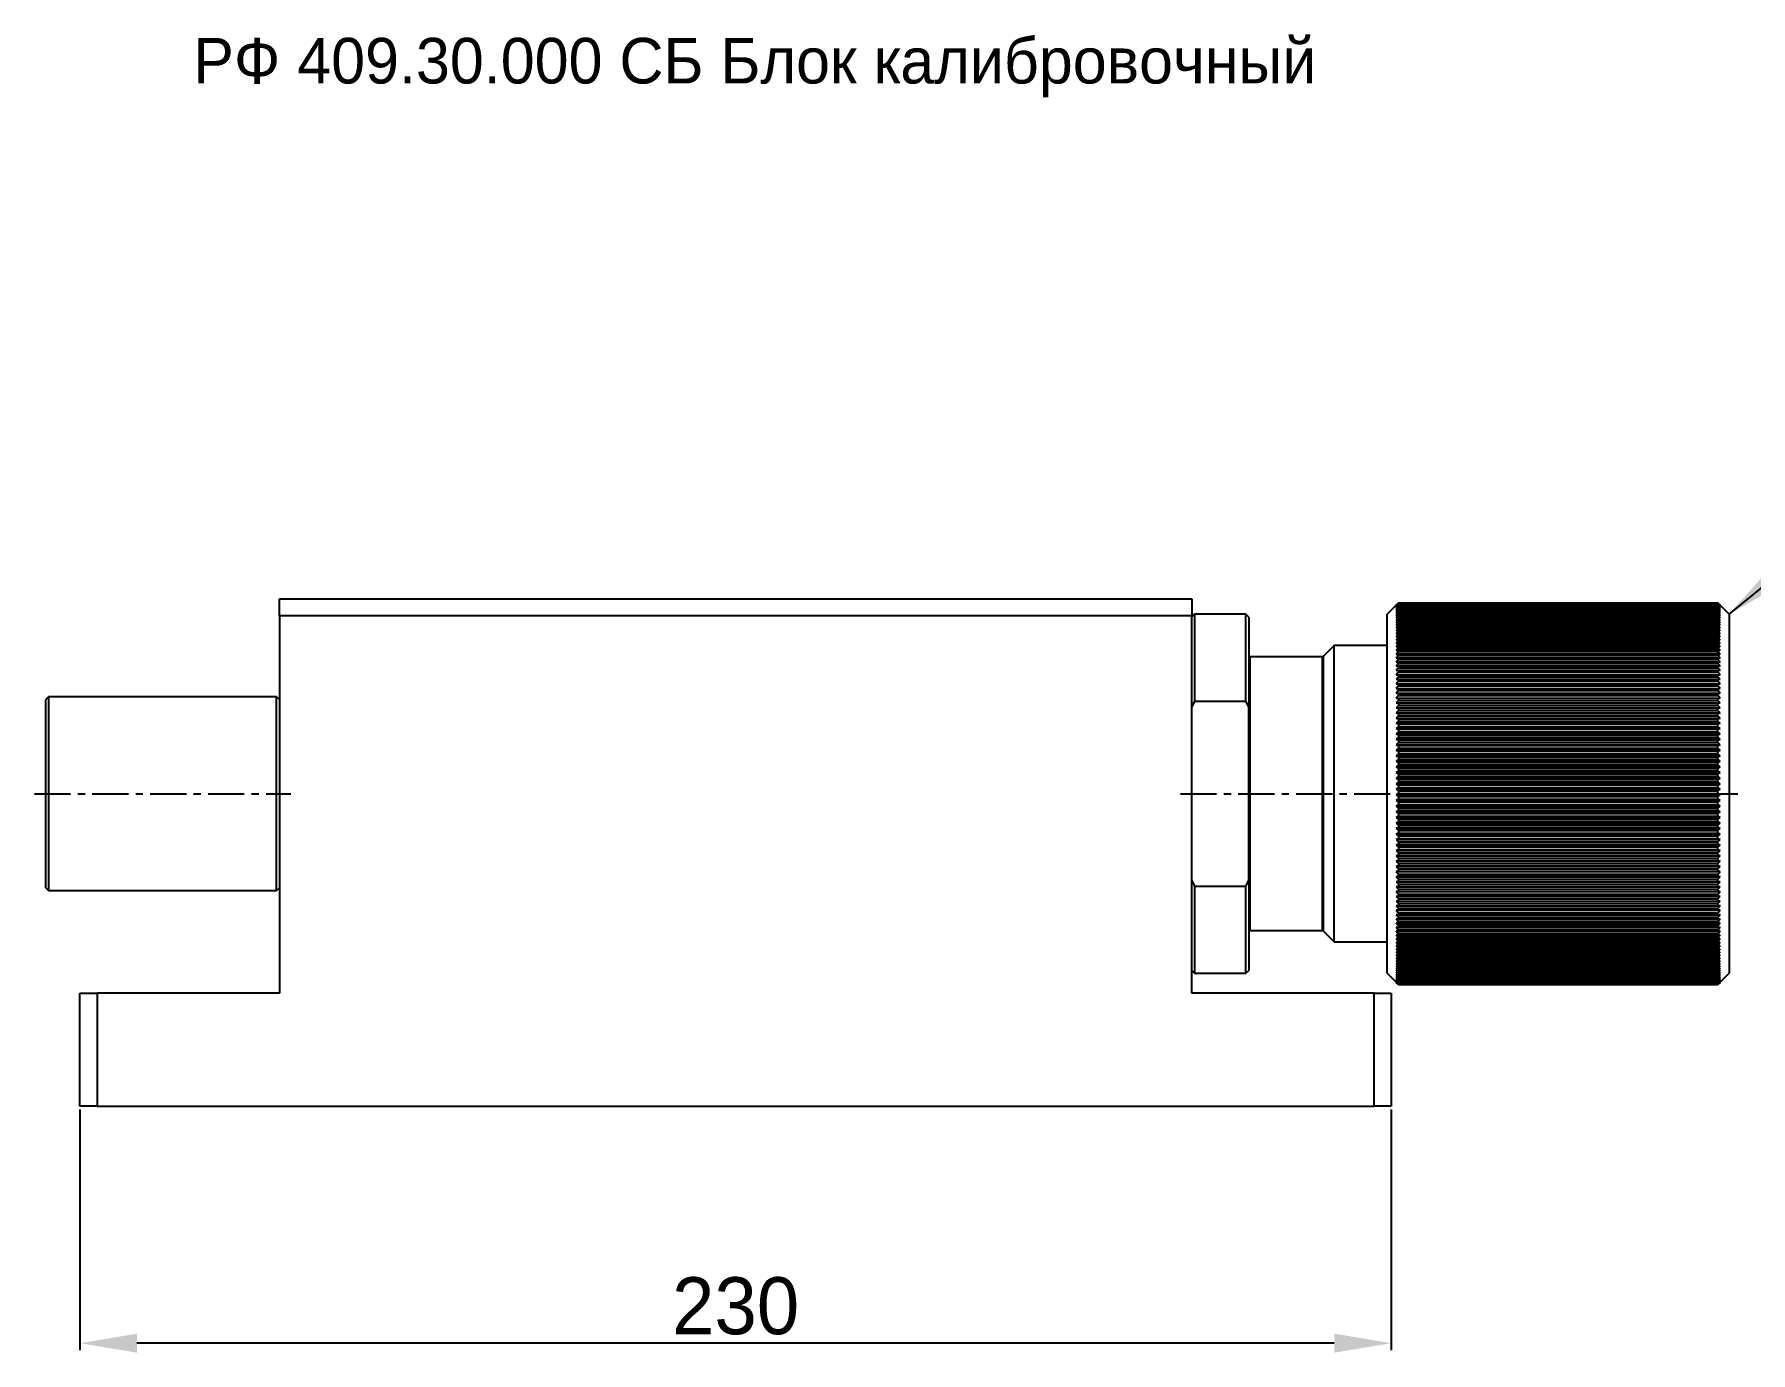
# Model space of a CAD drawing. Header units: millimetres. Extents: x -406 to 1097, y -706 to 717.
# Drawn here: x -14.8 to 286.3, y -533.2 to -301.9 of the extents above; entities that cross this region are included whole.
import ezdxf

# ---------------------------------------------------------------- set-up
doc = ezdxf.new("R2010")
doc.units = ezdxf.units.MM
doc.header["$PDSIZE"] = -1
doc.linetypes.add('CENTER', pattern=[10.16, 6.35, -1.27, 1.27, -1.27])
doc.dimstyles.new('ISO-25', dxfattribs={"dimtxt": 10, "dimasz": 10, "dimexe": 1.25, "dimexo": 0.625, "dimgap": 1.5, "dimtad": 1, "dimdec": 1, "dimtxsty": 'Standard', "dimcen": 2.5, "dimclrd": 1, "dimclre": 1, "dimclrt": 1, "dimadec": 0, "dimazin": 0, "dimtfac": 1, "dimtdec": 1, "dimtmove": 0, "dimatfit": 3, "dimfxl": 0, "dimarcsym": 0})

# ---------------------------------------------------------------- blocks, each defined once
blk = doc.blocks.new('*D14')
at = {"color": 1, "lineweight": -2, "transparency": 16777216}
for p, q in [((-6.76, -490.57), (-6.76, -532.79)), ((223.24, -490.57), (223.24, -532.79)), ((213.24, -531.54), (3.24, -531.54))]:
    blk.add_line(p, q, dxfattribs=at)
at = {"color": 1, "transparency": 16777216}
for points in [[(3.24, -529.87), (3.24, -533.21), (-6.76, -531.54)], [(213.24, -529.87), (213.24, -533.21), (223.24, -531.54)]]:
    blk.add_solid(points, dxfattribs=at)
at = {"layer": 'Defpoints', "color": 0, "transparency": 16777216}
for p in [(-6.76, -489.94), (223.24, -489.94), (-6.76, -531.54)]:
    blk.add_point(p, dxfattribs=at)
at = {"color": 1, "transparency": 16777216, "insert": (108.24, -525.04), "char_height": 10, "attachment_point": 5}
blk.add_mtext('230', dxfattribs=at)

msp = doc.modelspace()

# ---------------------------------------------------------------- linework, layer by layer
for p, q in [((28.24, -403.94), (28.24, -400.94)), ((28.24, -400.94), (188.24, -400.94)), ((188.24, -400.94), (188.24, -403.94)), ((224.51, -401.64), (222.51, -403.64)), ((224.51, -401.65), (224.11, -402.05)), ((224.11, -402.05), (224.51, -401.66)), ((224.51, -401.68), (224.11, -402.09)), ((224.11, -402.09), (224.51, -401.7)), ((224.51, -401.73), (224.11, -402.15)), ((224.11, -402.15), (224.51, -401.78)), ((224.51, -401.82), (224.11, -402.25)), ((224.11, -402.25), (224.51, -401.88)), ((224.51, -401.94), (224.11, -402.37)), ((224.11, -402.37), (224.51, -402.02)), ((224.51, -402.09), (224.11, -402.53)), ((224.11, -402.53), (224.51, -402.18)), ((224.51, -402.26), (224.11, -402.71)), ((224.11, -402.71), (224.51, -402.38)), ((224.51, -402.47), (224.11, -402.92)), ((224.11, -402.92), (224.51, -402.6)), ((224.51, -402.71), (224.11, -403.16)), ((224.11, -403.16), (224.51, -402.85)), ((224.51, -402.97), (224.11, -403.43)), ((224.11, -403.43), (224.51, -403.13)), ((224.51, -403.27), (224.11, -403.73)), ((224.51, -401.64), (224.51, -401.65)), ((224.51, -401.64), (280.51, -401.64)), ((224.51, -401.65), (280.51, -401.65)), ((224.51, -401.66), (224.51, -401.68)), ((224.51, -401.66), (280.51, -401.66)), ((224.51, -401.68), (280.51, -401.68)), ((224.51, -401.7), (224.51, -401.73)), ((224.51, -401.7), (280.51, -401.7)), ((224.51, -401.73), (280.51, -401.73)), ((224.51, -401.78), (224.51, -401.82)), ((224.51, -401.78), (280.51, -401.78)), ((224.51, -401.82), (280.51, -401.82)), ((224.51, -401.88), (224.51, -401.94)), ((224.51, -401.88), (280.51, -401.88)), ((224.51, -401.94), (280.51, -401.94)), ((224.51, -402.02), (224.51, -402.09)), ((224.51, -402.02), (280.51, -402.02)), ((224.51, -402.09), (280.51, -402.09)), ((224.51, -402.18), (224.51, -402.26)), ((224.51, -402.18), (280.51, -402.18)), ((224.51, -402.26), (280.51, -402.26)), ((224.51, -402.38), (224.51, -402.47)), ((224.51, -402.38), (280.51, -402.38)), ((224.51, -402.47), (280.51, -402.47)), ((224.51, -402.6), (224.51, -402.71)), ((224.51, -402.6), (280.51, -402.6)), ((224.51, -402.71), (280.51, -402.71)), ((224.51, -402.85), (224.51, -402.97)), ((224.51, -402.85), (280.51, -402.85)), ((224.51, -402.97), (280.51, -402.97)), ((224.51, -403.13), (224.51, -403.27)), ((224.51, -403.13), (280.51, -403.13)), ((224.51, -403.27), (280.51, -403.27)), ((282.51, -403.64), (280.51, -401.64)), ((280.51, -401.65), (280.51, -401.64)), ((280.91, -402.05), (280.51, -401.65)), ((280.51, -401.68), (280.51, -401.66)), ((280.51, -401.66), (280.91, -402.05)), ((280.91, -402.09), (280.51, -401.68)), ((280.51, -401.73), (280.51, -401.7)), ((280.51, -401.7), (280.91, -402.09)), ((280.91, -402.15), (280.51, -401.73)), ((280.51, -401.82), (280.51, -401.78)), ((280.51, -401.78), (280.91, -402.15)), ((280.91, -402.25), (280.51, -401.82)), ((280.51, -401.94), (280.51, -401.88)), ((280.51, -401.88), (280.91, -402.25)), ((280.91, -402.37), (280.51, -401.94)), ((280.51, -402.09), (280.51, -402.02)), ((280.51, -402.02), (280.91, -402.37)), ((280.91, -402.53), (280.51, -402.09)), ((280.51, -402.26), (280.51, -402.18)), ((280.51, -402.18), (280.91, -402.53)), ((280.91, -402.71), (280.51, -402.26)), ((280.51, -402.47), (280.51, -402.38)), ((280.51, -402.38), (280.91, -402.71)), ((280.91, -402.92), (280.51, -402.47)), ((280.51, -402.71), (280.51, -402.6)), ((280.51, -402.6), (280.91, -402.92)), ((280.91, -403.16), (280.51, -402.71)), ((280.51, -402.97), (280.51, -402.85)), ((280.51, -402.85), (280.91, -403.16)), ((280.91, -403.43), (280.51, -402.97)), ((280.51, -403.27), (280.51, -403.13)), ((280.51, -403.13), (280.91, -403.43)), ((280.91, -403.73), (280.51, -403.27)), ((28.24, -403.94), (28.24, -470.14)), ((188.24, -403.94), (28.24, -403.94)), ((188.74, -403.64), (188.24, -404.14)), ((188.24, -416.81), (188.24, -403.94)), ((197.74, -403.64), (188.74, -403.64)), ((188.74, -403.64), (188.74, -418.92)), ((198.24, -404.14), (197.74, -403.64)), ((197.74, -418.92), (197.74, -403.64)), ((198.24, -404.14), (198.24, -419.91)), ((222.51, -444.18), (222.51, -403.64)), ((224.11, -403.73), (224.51, -403.44)), ((224.51, -403.59), (224.11, -404.06)), ((224.11, -404.06), (224.51, -403.78)), ((224.51, -403.94), (224.11, -404.41)), ((224.11, -404.41), (224.51, -404.15)), ((224.51, -404.32), (224.11, -404.79)), ((224.11, -404.79), (224.51, -404.54)), ((224.51, -404.72), (224.11, -405.2)), ((224.11, -405.2), (224.51, -404.96)), ((224.51, -405.16), (224.11, -405.64)), ((224.11, -405.64), (224.51, -405.41)), ((224.51, -405.62), (224.11, -406.1)), ((224.11, -406.1), (224.51, -405.88)), ((224.51, -406.1), (224.11, -406.59)), ((224.11, -406.59), (224.51, -406.39)), ((224.51, -403.44), (224.51, -403.59)), ((224.51, -403.44), (280.51, -403.44)), ((224.51, -403.59), (280.51, -403.59)), ((224.51, -403.78), (224.51, -403.94)), ((224.51, -403.78), (280.51, -403.78)), ((224.51, -403.94), (280.51, -403.94)), ((224.51, -404.15), (224.51, -404.32)), ((224.51, -404.15), (280.51, -404.15)), ((224.51, -404.32), (280.51, -404.32)), ((224.51, -404.54), (224.51, -404.72)), ((224.51, -404.54), (280.51, -404.54)), ((224.51, -404.72), (280.51, -404.72)), ((224.51, -404.96), (224.51, -405.16)), ((224.51, -404.96), (280.51, -404.96)), ((224.51, -405.16), (280.51, -405.16)), ((224.51, -405.41), (224.51, -405.62)), ((224.51, -405.41), (280.51, -405.41)), ((224.51, -405.62), (280.51, -405.62)), ((224.51, -405.88), (224.51, -406.1)), ((224.51, -405.88), (280.51, -405.88)), ((224.51, -406.1), (280.51, -406.1)), ((224.51, -406.39), (224.51, -406.62)), ((224.51, -406.39), (280.51, -406.39)), ((280.51, -403.59), (280.51, -403.44)), ((280.51, -403.44), (280.91, -403.73)), ((280.91, -404.06), (280.51, -403.59)), ((280.51, -403.94), (280.51, -403.78)), ((280.51, -403.78), (280.91, -404.06)), ((280.91, -404.41), (280.51, -403.94)), ((280.51, -404.32), (280.51, -404.15)), ((280.51, -404.15), (280.91, -404.41)), ((280.91, -404.79), (280.51, -404.32)), ((280.51, -404.72), (280.51, -404.54)), ((280.51, -404.54), (280.91, -404.79)), ((280.91, -405.2), (280.51, -404.72)), ((280.51, -405.16), (280.51, -404.96)), ((280.51, -404.96), (280.91, -405.2)), ((280.91, -405.64), (280.51, -405.16)), ((280.51, -405.62), (280.51, -405.41)), ((280.51, -405.41), (280.91, -405.64)), ((280.91, -406.1), (280.51, -405.62)), ((280.51, -406.1), (280.51, -405.88)), ((280.51, -405.88), (280.91, -406.1)), ((280.91, -406.59), (280.51, -406.1)), ((280.51, -406.62), (280.51, -406.39)), ((280.51, -406.39), (280.91, -406.59)), ((282.51, -403.64), (282.51, -466.64)), ((213.24, -409.14), (211.3, -411.09)), ((222.51, -409.14), (213.24, -409.14)), ((213.24, -435.14), (213.24, -409.14)), ((224.51, -406.62), (224.11, -407.1)), ((224.11, -407.1), (224.51, -406.91)), ((224.51, -407.15), (224.11, -407.64)), ((224.11, -407.64), (224.51, -407.46)), ((224.51, -407.72), (224.11, -408.2)), ((224.11, -408.2), (224.51, -408.04)), ((224.51, -408.3), (224.11, -408.79)), ((224.11, -408.79), (224.51, -408.64)), ((224.51, -408.92), (224.11, -409.4)), ((224.11, -409.4), (224.51, -409.27)), ((224.51, -406.62), (280.51, -406.62)), ((224.51, -406.91), (224.51, -407.15)), ((224.51, -406.91), (280.51, -406.91)), ((224.51, -407.15), (280.51, -407.15)), ((224.51, -407.46), (224.51, -407.72)), ((224.51, -407.46), (280.51, -407.46)), ((224.51, -407.72), (280.51, -407.72)), ((224.51, -408.04), (224.51, -408.3)), ((224.51, -408.04), (280.51, -408.04)), ((224.51, -408.3), (280.51, -408.3)), ((224.51, -408.64), (224.51, -408.92)), ((224.51, -408.64), (280.51, -408.64)), ((224.51, -408.92), (280.51, -408.92)), ((224.51, -409.27), (224.51, -409.55)), ((224.51, -409.27), (280.51, -409.27)), ((280.91, -407.1), (280.51, -406.62)), ((280.51, -407.15), (280.51, -406.91)), ((280.51, -406.91), (280.91, -407.1)), ((280.91, -407.64), (280.51, -407.15)), ((280.51, -407.72), (280.51, -407.46)), ((280.51, -407.46), (280.91, -407.64)), ((280.91, -408.2), (280.51, -407.72)), ((280.51, -408.3), (280.51, -408.04)), ((280.51, -408.04), (280.91, -408.2)), ((280.91, -408.79), (280.51, -408.3)), ((280.51, -408.92), (280.51, -408.64)), ((280.51, -408.64), (280.91, -408.79)), ((280.91, -409.4), (280.51, -408.92)), ((280.51, -409.55), (280.51, -409.27)), ((280.51, -409.27), (280.91, -409.4)), ((211.16, -411.14), (198.44, -411.14)), ((198.44, -411.14), (198.44, -435.14)), ((211.16, -435.14), (211.16, -411.14)), ((211.3, -411.09), (211.3, -459.2)), ((224.51, -409.55), (224.11, -410.04)), ((224.11, -410.04), (224.51, -409.92)), ((224.51, -410.21), (224.11, -410.69)), ((224.11, -410.69), (224.51, -410.59)), ((224.51, -410.89), (224.11, -411.37)), ((224.11, -411.37), (224.51, -411.28)), ((224.51, -411.59), (224.11, -412.07)), ((224.11, -412.07), (224.51, -411.99)), ((224.51, -412.32), (224.11, -412.79)), ((224.51, -409.55), (280.51, -409.55)), ((224.51, -409.92), (224.51, -410.21)), ((224.51, -409.92), (280.51, -409.92)), ((224.51, -410.21), (280.51, -410.21)), ((224.51, -410.59), (224.51, -410.89)), ((224.51, -410.59), (280.51, -410.59)), ((224.51, -410.89), (280.51, -410.89)), ((224.51, -411.28), (224.51, -411.59)), ((224.51, -411.28), (280.51, -411.28)), ((224.51, -411.59), (280.51, -411.59)), ((224.51, -411.99), (224.51, -412.32)), ((224.51, -411.99), (280.51, -411.99)), ((224.51, -412.32), (280.51, -412.32)), ((280.91, -410.04), (280.51, -409.55)), ((280.51, -410.21), (280.51, -409.92)), ((280.51, -409.92), (280.91, -410.04)), ((280.91, -410.69), (280.51, -410.21)), ((280.51, -410.89), (280.51, -410.59)), ((280.51, -410.59), (280.91, -410.69)), ((280.91, -411.37), (280.51, -410.89)), ((280.51, -411.59), (280.51, -411.28)), ((280.51, -411.28), (280.91, -411.37)), ((280.91, -412.07), (280.51, -411.59)), ((280.51, -412.32), (280.51, -411.99)), ((280.51, -411.99), (280.91, -412.07)), ((280.91, -412.79), (280.51, -412.32)), ((224.11, -412.79), (224.51, -412.73)), ((224.51, -413.06), (224.11, -413.53)), ((224.11, -413.53), (224.51, -413.48)), ((224.51, -413.82), (224.11, -414.29)), ((224.11, -414.29), (224.51, -414.26)), ((224.51, -414.61), (224.11, -415.07)), ((224.11, -415.07), (224.51, -415.05)), ((224.51, -415.41), (224.11, -415.87)), ((224.51, -412.73), (224.51, -413.06)), ((224.51, -412.73), (280.51, -412.73)), ((224.51, -413.06), (280.51, -413.06)), ((224.51, -413.48), (224.51, -413.82)), ((224.51, -413.48), (280.51, -413.48)), ((224.51, -413.82), (280.51, -413.82)), ((224.51, -414.26), (224.51, -414.61)), ((224.51, -414.26), (280.51, -414.26)), ((224.51, -414.61), (280.51, -414.61)), ((224.51, -415.05), (224.51, -415.41)), ((224.51, -415.05), (280.51, -415.05)), ((224.51, -415.41), (280.51, -415.41)), ((280.51, -413.06), (280.51, -412.73)), ((280.51, -412.73), (280.91, -412.79)), ((280.91, -413.53), (280.51, -413.06)), ((280.51, -413.82), (280.51, -413.48)), ((280.51, -413.48), (280.91, -413.53)), ((280.91, -414.29), (280.51, -413.82)), ((280.51, -414.61), (280.51, -414.26)), ((280.51, -414.26), (280.91, -414.29)), ((280.91, -415.07), (280.51, -414.61)), ((280.51, -415.41), (280.51, -415.05)), ((280.51, -415.05), (280.91, -415.07)), ((280.91, -415.87), (280.51, -415.41)), ((-12.26, -418.14), (-12.76, -418.64)), ((27.74, -418.14), (-12.26, -418.14)), ((-12.26, -418.14), (-12.26, -452.14)), ((28.24, -418.64), (27.74, -418.14)), ((27.74, -450.48), (27.74, -418.14)), ((188.24, -419.91), (188.24, -416.81)), ((224.11, -415.87), (224.51, -415.86)), ((224.51, -416.22), (224.11, -416.68)), ((224.11, -416.68), (224.51, -416.69)), ((224.11, -416.68), (280.91, -416.68)), ((224.51, -417.06), (224.11, -417.51)), ((224.11, -417.51), (224.51, -417.53)), ((224.11, -417.51), (280.91, -417.51)), ((224.51, -417.91), (224.11, -418.35)), ((224.11, -418.35), (224.51, -418.39)), ((224.11, -418.35), (280.91, -418.35)), ((224.51, -415.86), (224.51, -416.22)), ((224.51, -415.86), (280.51, -415.86)), ((224.51, -416.22), (280.51, -416.22)), ((224.51, -416.69), (224.51, -417.06)), ((224.51, -416.69), (280.51, -416.69)), ((224.51, -417.06), (280.51, -417.06)), ((224.51, -417.53), (224.51, -417.91)), ((224.51, -417.53), (280.51, -417.53)), ((224.51, -417.91), (280.51, -417.91)), ((224.51, -418.39), (224.51, -418.78)), ((224.51, -418.39), (280.51, -418.39)), ((280.51, -416.22), (280.51, -415.86)), ((280.51, -415.86), (280.91, -415.87)), ((280.91, -416.68), (280.51, -416.22)), ((280.51, -416.69), (280.91, -416.68)), ((280.51, -417.06), (280.51, -416.69)), ((280.91, -417.51), (280.51, -417.06)), ((280.51, -417.53), (280.91, -417.51)), ((280.51, -417.91), (280.51, -417.53)), ((280.91, -418.35), (280.51, -417.91)), ((280.51, -418.39), (280.91, -418.35)), ((280.51, -418.78), (280.51, -418.39)), ((-12.76, -451.64), (-12.76, -418.64)), ((188.74, -418.92), (188.24, -419.91)), ((188.24, -450.38), (188.24, -419.91)), ((188.74, -418.92), (197.74, -418.92)), ((198.24, -419.91), (197.74, -418.92)), ((198.24, -450.38), (198.24, -419.91)), ((224.51, -418.78), (224.11, -419.22)), ((224.11, -419.22), (224.51, -419.27)), ((224.11, -419.22), (280.91, -419.22)), ((224.51, -419.66), (224.11, -420.09)), ((224.11, -420.09), (224.51, -420.16)), ((224.11, -420.09), (280.91, -420.09)), ((224.51, -420.56), (224.11, -420.98)), ((224.11, -420.98), (224.51, -421.06)), ((224.11, -420.98), (280.91, -420.98)), ((224.51, -418.78), (280.51, -418.78)), ((224.51, -419.27), (224.51, -419.66)), ((224.51, -419.27), (280.51, -419.27)), ((224.51, -419.66), (280.51, -419.66)), ((224.51, -420.16), (224.51, -420.56)), ((224.51, -420.16), (280.51, -420.16)), ((224.51, -420.56), (280.51, -420.56)), ((224.51, -421.06), (224.51, -421.47)), ((224.51, -421.06), (280.51, -421.06)), ((280.91, -419.22), (280.51, -418.78)), ((280.51, -419.27), (280.91, -419.22)), ((280.51, -419.66), (280.51, -419.27)), ((280.91, -420.09), (280.51, -419.66)), ((280.51, -420.16), (280.91, -420.09)), ((280.51, -420.56), (280.51, -420.16)), ((280.91, -420.98), (280.51, -420.56)), ((280.51, -421.06), (280.91, -420.98)), ((280.51, -421.47), (280.51, -421.06)), ((224.51, -421.47), (224.11, -421.88)), ((224.11, -421.88), (224.51, -421.98)), ((224.11, -421.88), (280.91, -421.88)), ((224.51, -422.39), (224.11, -422.79)), ((224.11, -422.79), (224.51, -422.9)), ((224.11, -422.79), (280.91, -422.79)), ((224.51, -423.32), (224.11, -423.72)), ((224.11, -423.72), (224.51, -423.84)), ((224.11, -423.72), (280.91, -423.72)), ((224.51, -424.26), (224.11, -424.65)), ((224.51, -421.47), (280.51, -421.47)), ((224.51, -421.98), (224.51, -422.39)), ((224.51, -421.98), (280.51, -421.98)), ((224.51, -422.39), (280.51, -422.39)), ((224.51, -422.9), (224.51, -423.32)), ((224.51, -422.9), (280.51, -422.9)), ((224.51, -423.32), (280.51, -423.32)), ((224.51, -423.84), (224.51, -424.26)), ((224.51, -423.84), (280.51, -423.84)), ((224.51, -424.26), (280.51, -424.26)), ((280.91, -421.88), (280.51, -421.47)), ((280.51, -421.98), (280.91, -421.88)), ((280.51, -422.39), (280.51, -421.98)), ((280.91, -422.79), (280.51, -422.39)), ((280.51, -422.9), (280.91, -422.79)), ((280.51, -423.32), (280.51, -422.9)), ((280.91, -423.72), (280.51, -423.32)), ((280.51, -423.84), (280.91, -423.72)), ((280.51, -424.26), (280.51, -423.84)), ((280.91, -424.65), (280.51, -424.26)), ((224.11, -424.65), (224.51, -424.79)), ((224.11, -424.65), (280.91, -424.65)), ((224.51, -425.21), (224.11, -425.6)), ((224.11, -425.6), (224.51, -425.75)), ((224.11, -425.6), (280.91, -425.6)), ((224.51, -426.18), (224.11, -426.55)), ((224.11, -426.55), (224.51, -426.71)), ((224.11, -426.55), (280.91, -426.55)), ((224.51, -427.15), (224.11, -427.51)), ((224.51, -424.79), (224.51, -425.21)), ((224.51, -424.79), (280.51, -424.79)), ((224.51, -425.21), (280.51, -425.21)), ((224.51, -425.75), (224.51, -426.18)), ((224.51, -425.75), (280.51, -425.75)), ((224.51, -426.18), (280.51, -426.18)), ((224.51, -426.71), (224.51, -427.15)), ((224.51, -426.71), (280.51, -426.71)), ((224.51, -427.15), (280.51, -427.15)), ((280.51, -424.79), (280.91, -424.65)), ((280.51, -425.21), (280.51, -424.79)), ((280.91, -425.6), (280.51, -425.21)), ((280.51, -425.75), (280.91, -425.6)), ((280.51, -426.18), (280.51, -425.75)), ((280.91, -426.55), (280.51, -426.18)), ((280.51, -426.71), (280.91, -426.55)), ((280.51, -427.15), (280.51, -426.71)), ((280.91, -427.51), (280.51, -427.15)), ((224.11, -427.51), (224.51, -427.69)), ((224.11, -427.51), (280.91, -427.51)), ((224.51, -428.12), (224.11, -428.48)), ((224.11, -428.48), (224.51, -428.67)), ((224.11, -428.48), (280.91, -428.48)), ((224.51, -429.1), (224.11, -429.45)), ((224.11, -429.45), (224.51, -429.66)), ((224.11, -429.45), (280.91, -429.45)), ((224.51, -430.09), (224.11, -430.43)), ((224.11, -430.43), (224.51, -430.65)), ((224.11, -430.43), (280.91, -430.43)), ((224.51, -427.69), (224.51, -428.12)), ((224.51, -427.69), (280.51, -427.69)), ((224.51, -428.12), (280.51, -428.12)), ((224.51, -428.67), (224.51, -429.1)), ((224.51, -428.67), (280.51, -428.67)), ((224.51, -429.1), (280.51, -429.1)), ((224.51, -429.66), (224.51, -430.09)), ((224.51, -429.66), (280.51, -429.66)), ((224.51, -430.09), (280.51, -430.09)), ((280.51, -427.69), (280.91, -427.51)), ((280.51, -428.12), (280.51, -427.69)), ((280.91, -428.48), (280.51, -428.12)), ((280.51, -428.67), (280.91, -428.48)), ((280.51, -429.1), (280.51, -428.67)), ((280.91, -429.45), (280.51, -429.1)), ((280.51, -429.66), (280.91, -429.45)), ((280.51, -430.09), (280.51, -429.66)), ((280.91, -430.43), (280.51, -430.09)), ((280.51, -430.65), (280.91, -430.43)), ((224.51, -431.09), (224.11, -431.41)), ((224.11, -431.41), (224.51, -431.64)), ((224.11, -431.41), (280.91, -431.41)), ((224.51, -432.08), (224.11, -432.39)), ((224.11, -432.39), (224.51, -432.64)), ((224.11, -432.39), (280.91, -432.39)), ((224.51, -433.08), (224.11, -433.38)), ((224.11, -433.38), (224.51, -433.64)), ((224.11, -433.38), (280.91, -433.38)), ((224.51, -430.65), (224.51, -431.09)), ((224.51, -430.65), (280.51, -430.65)), ((224.51, -431.09), (280.51, -431.09)), ((224.51, -431.64), (224.51, -432.08)), ((224.51, -431.64), (280.51, -431.64)), ((224.51, -432.08), (280.51, -432.08)), ((224.51, -432.64), (224.51, -433.08)), ((224.51, -432.64), (280.51, -432.64)), ((224.51, -433.08), (280.51, -433.08)), ((280.51, -431.09), (280.51, -430.65)), ((280.91, -431.41), (280.51, -431.09)), ((280.51, -431.64), (280.91, -431.41)), ((280.51, -432.08), (280.51, -431.64)), ((280.91, -432.39), (280.51, -432.08)), ((280.51, -432.64), (280.91, -432.39)), ((280.51, -433.08), (280.51, -432.64)), ((280.91, -433.38), (280.51, -433.08)), ((280.51, -433.64), (280.91, -433.38)), ((198.44, -435.14), (198.44, -459.14)), ((211.16, -459.14), (211.16, -435.14)), ((213.24, -461.14), (213.24, -435.14)), ((224.51, -434.08), (224.11, -434.37)), ((224.11, -434.37), (224.51, -434.64)), ((224.11, -434.37), (280.91, -434.37)), ((224.51, -435.09), (224.11, -435.36)), ((224.11, -435.36), (224.51, -435.64)), ((224.11, -435.36), (280.91, -435.36)), ((224.51, -436.09), (224.11, -436.35)), ((224.11, -436.35), (224.51, -436.65)), ((224.11, -436.35), (280.91, -436.35)), ((224.51, -433.64), (224.51, -434.08)), ((224.51, -433.64), (280.51, -433.64)), ((224.51, -434.08), (280.51, -434.08)), ((224.51, -434.64), (224.51, -435.09)), ((224.51, -434.64), (280.51, -434.64)), ((224.51, -435.09), (280.51, -435.09)), ((224.51, -435.64), (224.51, -436.09)), ((224.51, -435.64), (280.51, -435.64)), ((224.51, -436.09), (280.51, -436.09)), ((280.51, -434.08), (280.51, -433.64)), ((280.91, -434.37), (280.51, -434.08)), ((280.51, -434.64), (280.91, -434.37)), ((280.51, -435.09), (280.51, -434.64)), ((280.91, -435.36), (280.51, -435.09)), ((280.51, -435.64), (280.91, -435.36)), ((280.51, -436.09), (280.51, -435.64)), ((280.91, -436.35), (280.51, -436.09)), ((280.51, -436.65), (280.91, -436.35)), ((224.51, -437.09), (224.11, -437.34)), ((224.11, -437.34), (224.51, -437.65)), ((224.11, -437.34), (280.91, -437.34)), ((224.51, -438.09), (224.11, -438.33)), ((224.11, -438.33), (224.51, -438.64)), ((224.11, -438.33), (280.91, -438.33)), ((224.51, -439.09), (224.11, -439.31)), ((224.11, -439.31), (224.51, -439.64)), ((224.11, -439.31), (280.91, -439.31)), ((224.51, -436.65), (224.51, -437.09)), ((224.51, -436.65), (280.51, -436.65)), ((224.51, -437.09), (280.51, -437.09)), ((224.51, -437.65), (224.51, -438.09)), ((224.51, -437.65), (280.51, -437.65)), ((224.51, -438.09), (280.51, -438.09)), ((224.51, -438.64), (224.51, -439.09)), ((224.51, -438.64), (280.51, -438.64)), ((224.51, -439.09), (280.51, -439.09)), ((280.51, -437.09), (280.51, -436.65)), ((280.91, -437.34), (280.51, -437.09)), ((280.51, -437.65), (280.91, -437.34)), ((280.51, -438.09), (280.51, -437.65)), ((280.91, -438.33), (280.51, -438.09)), ((280.51, -438.64), (280.91, -438.33)), ((280.51, -439.09), (280.51, -438.64)), ((280.91, -439.31), (280.51, -439.09)), ((280.51, -439.64), (280.91, -439.31)), ((224.51, -440.08), (224.11, -440.29)), ((224.11, -440.29), (224.51, -440.63)), ((224.11, -440.29), (280.91, -440.29)), ((224.51, -441.07), (224.11, -441.27)), ((224.11, -441.27), (224.51, -441.62)), ((224.11, -441.27), (280.91, -441.27)), ((224.51, -442.05), (224.11, -442.24)), ((224.11, -442.24), (224.51, -442.6)), ((224.11, -442.24), (280.91, -442.24)), ((224.51, -439.64), (224.51, -440.08)), ((224.51, -439.64), (280.51, -439.64)), ((224.51, -440.08), (280.51, -440.08)), ((224.51, -440.63), (224.51, -441.07)), ((224.51, -440.63), (280.51, -440.63)), ((224.51, -441.07), (280.51, -441.07)), ((224.51, -441.62), (224.51, -442.05)), ((224.51, -441.62), (280.51, -441.62)), ((224.51, -442.05), (280.51, -442.05)), ((280.51, -440.08), (280.51, -439.64)), ((280.91, -440.29), (280.51, -440.08)), ((280.51, -440.63), (280.91, -440.29)), ((280.51, -441.07), (280.51, -440.63)), ((280.91, -441.27), (280.51, -441.07)), ((280.51, -441.62), (280.91, -441.27)), ((280.51, -442.05), (280.51, -441.62)), ((280.91, -442.24), (280.51, -442.05)), ((280.51, -442.6), (280.91, -442.24)), ((222.51, -466.64), (222.51, -444.18)), ((224.51, -443.03), (224.11, -443.2)), ((224.11, -443.2), (224.51, -443.57)), ((224.11, -443.2), (280.91, -443.2)), ((224.51, -444), (224.11, -444.16)), ((224.11, -444.16), (224.51, -444.54)), ((224.11, -444.16), (280.91, -444.16)), ((224.51, -444.96), (224.11, -445.11)), ((224.11, -445.11), (224.51, -445.5)), ((224.11, -445.11), (280.91, -445.11)), ((224.51, -442.6), (224.51, -443.03)), ((224.51, -442.6), (280.51, -442.6)), ((224.51, -443.03), (280.51, -443.03)), ((224.51, -443.57), (224.51, -444)), ((224.51, -443.57), (280.51, -443.57)), ((224.51, -444), (280.51, -444)), ((224.51, -444.54), (224.51, -444.96)), ((224.51, -444.54), (280.51, -444.54)), ((224.51, -444.96), (280.51, -444.96)), ((224.51, -445.5), (224.51, -445.92)), ((224.51, -445.5), (280.51, -445.5)), ((280.51, -443.03), (280.51, -442.6)), ((280.91, -443.2), (280.51, -443.03)), ((280.51, -443.57), (280.91, -443.2)), ((280.51, -444), (280.51, -443.57)), ((280.91, -444.16), (280.51, -444)), ((280.51, -444.54), (280.91, -444.16)), ((280.51, -444.96), (280.51, -444.54)), ((280.91, -445.11), (280.51, -444.96)), ((280.51, -445.5), (280.91, -445.11)), ((280.51, -445.92), (280.51, -445.5)), ((224.51, -445.92), (224.11, -446.05)), ((224.11, -446.05), (224.51, -446.44)), ((224.11, -446.05), (280.91, -446.05)), ((224.51, -446.86), (224.11, -446.98)), ((224.11, -446.98), (224.51, -447.38)), ((224.11, -446.98), (280.91, -446.98)), ((224.51, -447.79), (224.11, -447.9)), ((224.11, -447.9), (224.51, -448.31)), ((224.11, -447.9), (280.91, -447.9)), ((224.51, -445.92), (280.51, -445.92)), ((224.51, -446.44), (224.51, -446.86)), ((224.51, -446.44), (280.51, -446.44)), ((224.51, -446.86), (280.51, -446.86)), ((224.51, -447.38), (224.51, -447.79)), ((224.51, -447.38), (280.51, -447.38)), ((224.51, -447.79), (280.51, -447.79)), ((224.51, -448.31), (224.51, -448.72)), ((224.51, -448.31), (280.51, -448.31)), ((280.91, -446.05), (280.51, -445.92)), ((280.51, -446.44), (280.91, -446.05)), ((280.51, -446.86), (280.51, -446.44)), ((280.91, -446.98), (280.51, -446.86)), ((280.51, -447.38), (280.91, -446.98)), ((280.51, -447.79), (280.51, -447.38)), ((280.91, -447.9), (280.51, -447.79)), ((280.51, -448.31), (280.91, -447.9)), ((280.51, -448.72), (280.51, -448.31)), ((27.74, -452.14), (27.74, -450.48)), ((188.24, -450.38), (188.74, -451.37)), ((188.24, -453.48), (188.24, -450.38)), ((188.74, -451.37), (197.74, -451.37)), ((188.74, -451.37), (188.74, -466.64)), ((197.74, -451.37), (198.24, -450.38)), ((197.74, -466.64), (197.74, -451.37)), ((198.24, -450.38), (198.24, -466.14)), ((224.51, -448.72), (224.11, -448.81)), ((224.11, -448.81), (224.51, -449.23)), ((224.11, -448.81), (280.91, -448.81)), ((224.51, -449.63), (224.11, -449.7)), ((224.11, -449.7), (224.51, -450.13)), ((224.11, -449.7), (280.91, -449.7)), ((224.51, -450.52), (224.11, -450.58)), ((224.11, -450.58), (224.51, -451.02)), ((224.11, -450.58), (280.91, -450.58)), ((224.51, -451.41), (224.11, -451.45)), ((224.11, -451.45), (224.51, -451.89)), ((224.11, -451.45), (280.91, -451.45)), ((224.51, -448.72), (280.51, -448.72)), ((224.51, -449.23), (224.51, -449.63)), ((224.51, -449.23), (280.51, -449.23)), ((224.51, -449.63), (280.51, -449.63)), ((224.51, -450.13), (224.51, -450.52)), ((224.51, -450.13), (280.51, -450.13)), ((224.51, -450.52), (280.51, -450.52)), ((224.51, -451.02), (224.51, -451.41)), ((224.51, -451.02), (280.51, -451.02)), ((224.51, -451.41), (280.51, -451.41)), ((280.91, -448.81), (280.51, -448.72)), ((280.51, -449.23), (280.91, -448.81)), ((280.51, -449.63), (280.51, -449.23)), ((280.91, -449.7), (280.51, -449.63)), ((280.51, -450.13), (280.91, -449.7)), ((280.51, -450.52), (280.51, -450.13)), ((280.91, -450.58), (280.51, -450.52)), ((280.51, -451.02), (280.91, -450.58)), ((280.51, -451.41), (280.51, -451.02)), ((280.91, -451.45), (280.51, -451.41)), ((280.51, -451.89), (280.91, -451.45)), ((-12.76, -451.64), (-12.26, -452.14)), ((-12.26, -452.14), (27.74, -452.14)), ((27.74, -452.14), (28.24, -451.64)), ((188.24, -470.14), (188.24, -453.48)), ((224.51, -452.28), (224.11, -452.31)), ((224.11, -452.31), (224.51, -452.75)), ((224.11, -452.31), (280.91, -452.31)), ((224.51, -453.13), (224.11, -453.15)), ((224.11, -453.15), (224.51, -453.6)), ((224.11, -453.15), (280.91, -453.15)), ((224.51, -453.97), (224.11, -453.97)), ((224.11, -453.97), (224.51, -454.43)), ((224.11, -453.97), (280.91, -453.97)), ((224.51, -451.89), (224.51, -452.28)), ((224.51, -451.89), (280.51, -451.89)), ((224.51, -452.28), (280.51, -452.28)), ((224.51, -452.75), (224.51, -453.13)), ((224.51, -452.75), (280.51, -452.75)), ((224.51, -453.13), (280.51, -453.13)), ((224.51, -453.6), (224.51, -453.97)), ((224.51, -453.6), (280.51, -453.6)), ((224.51, -453.97), (280.51, -453.97)), ((224.51, -454.43), (224.51, -454.79)), ((224.51, -454.43), (280.51, -454.43)), ((280.51, -452.28), (280.51, -451.89)), ((280.91, -452.31), (280.51, -452.28)), ((280.51, -452.75), (280.91, -452.31)), ((280.51, -453.13), (280.51, -452.75)), ((280.91, -453.15), (280.51, -453.13)), ((280.51, -453.6), (280.91, -453.15)), ((280.51, -453.97), (280.51, -453.6)), ((280.51, -454.43), (280.91, -453.97)), ((280.91, -453.97), (280.51, -453.97)), ((280.51, -454.79), (280.51, -454.43)), ((224.51, -454.79), (224.11, -454.78)), ((224.11, -454.78), (224.51, -455.24)), ((224.51, -455.59), (224.11, -455.56)), ((224.11, -455.56), (224.51, -456.03)), ((224.51, -456.38), (224.11, -456.33)), ((224.11, -456.33), (224.51, -456.8)), ((224.51, -457.14), (224.11, -457.09)), ((224.11, -457.09), (224.51, -457.56)), ((224.51, -454.79), (280.51, -454.79)), ((224.51, -455.24), (224.51, -455.59)), ((224.51, -455.24), (280.51, -455.24)), ((224.51, -455.59), (280.51, -455.59)), ((224.51, -456.03), (224.51, -456.38)), ((224.51, -456.03), (280.51, -456.03)), ((224.51, -456.38), (280.51, -456.38)), ((224.51, -456.8), (224.51, -457.14)), ((224.51, -456.8), (280.51, -456.8)), ((224.51, -457.14), (280.51, -457.14)), ((224.51, -457.56), (224.51, -457.89)), ((224.51, -457.56), (280.51, -457.56)), ((280.51, -455.24), (280.91, -454.78)), ((280.91, -454.78), (280.51, -454.79)), ((280.51, -455.59), (280.51, -455.24)), ((280.51, -456.03), (280.91, -455.56)), ((280.91, -455.56), (280.51, -455.59)), ((280.51, -456.38), (280.51, -456.03)), ((280.51, -456.8), (280.91, -456.33)), ((280.91, -456.33), (280.51, -456.38)), ((280.51, -457.14), (280.51, -456.8)), ((280.51, -457.56), (280.91, -457.09)), ((280.91, -457.09), (280.51, -457.14)), ((280.51, -457.89), (280.51, -457.56)), ((198.44, -459.14), (211.16, -459.14)), ((211.3, -459.2), (213.24, -461.14)), ((224.51, -457.89), (224.11, -457.82)), ((224.11, -457.82), (224.51, -458.29)), ((224.51, -458.61), (224.11, -458.53)), ((224.11, -458.53), (224.51, -459.01)), ((224.51, -459.32), (224.11, -459.22)), ((224.11, -459.22), (224.51, -459.7)), ((224.51, -460), (224.11, -459.89)), ((224.11, -459.89), (224.51, -460.37)), ((224.51, -460.66), (224.11, -460.53)), ((224.11, -460.53), (224.51, -461.02)), ((224.51, -457.89), (280.51, -457.89)), ((224.51, -458.29), (224.51, -458.61)), ((224.51, -458.29), (280.51, -458.29)), ((224.51, -458.61), (280.51, -458.61)), ((224.51, -459.01), (224.51, -459.32)), ((224.51, -459.01), (280.51, -459.01)), ((224.51, -459.32), (280.51, -459.32)), ((224.51, -459.7), (224.51, -460)), ((224.51, -459.7), (280.51, -459.7)), ((224.51, -460), (280.51, -460)), ((224.51, -460.37), (224.51, -460.66)), ((224.51, -460.37), (280.51, -460.37)), ((280.51, -458.29), (280.91, -457.82)), ((280.91, -457.82), (280.51, -457.89)), ((280.51, -458.61), (280.51, -458.29)), ((280.51, -459.01), (280.91, -458.53)), ((280.91, -458.53), (280.51, -458.61)), ((280.51, -459.32), (280.51, -459.01)), ((280.51, -459.7), (280.91, -459.22)), ((280.91, -459.22), (280.51, -459.32)), ((280.51, -460), (280.51, -459.7)), ((280.51, -460.37), (280.91, -459.89)), ((280.91, -459.89), (280.51, -460)), ((280.51, -460.66), (280.51, -460.37)), ((280.51, -461.02), (280.91, -460.53)), ((280.91, -460.53), (280.51, -460.66)), ((213.24, -461.14), (222.51, -461.14)), ((224.51, -461.3), (224.11, -461.16)), ((224.11, -461.16), (224.51, -461.64)), ((224.51, -461.91), (224.11, -461.76)), ((224.11, -461.76), (224.51, -462.25)), ((224.51, -462.5), (224.11, -462.34)), ((224.11, -462.34), (224.51, -462.82)), ((224.51, -463.07), (224.11, -462.89)), ((224.11, -462.89), (224.51, -463.37)), ((224.51, -463.61), (224.11, -463.42)), ((224.11, -463.42), (224.51, -463.9)), ((224.51, -460.66), (280.51, -460.66)), ((224.51, -461.02), (224.51, -461.3)), ((224.51, -461.02), (280.51, -461.02)), ((224.51, -461.3), (280.51, -461.3)), ((224.51, -461.64), (224.51, -461.91)), ((224.51, -461.64), (280.51, -461.64)), ((224.51, -461.91), (280.51, -461.91)), ((224.51, -462.25), (224.51, -462.5)), ((224.51, -462.25), (280.51, -462.25)), ((224.51, -462.5), (280.51, -462.5)), ((224.51, -462.82), (224.51, -463.07)), ((224.51, -462.82), (280.51, -462.82)), ((224.51, -463.07), (280.51, -463.07)), ((224.51, -463.37), (224.51, -463.61)), ((224.51, -463.37), (280.51, -463.37)), ((280.51, -461.3), (280.51, -461.02)), ((280.51, -461.64), (280.91, -461.16)), ((280.91, -461.16), (280.51, -461.3)), ((280.51, -461.91), (280.51, -461.64)), ((280.51, -462.25), (280.91, -461.76)), ((280.91, -461.76), (280.51, -461.91)), ((280.51, -462.5), (280.51, -462.25)), ((280.51, -462.82), (280.91, -462.34)), ((280.91, -462.34), (280.51, -462.5)), ((280.51, -463.07), (280.51, -462.82)), ((280.51, -463.37), (280.91, -462.89)), ((280.91, -462.89), (280.51, -463.07)), ((280.51, -463.61), (280.51, -463.37)), ((280.51, -463.9), (280.91, -463.42)), ((280.91, -463.42), (280.51, -463.61)), ((188.24, -466.14), (188.74, -466.64)), ((197.74, -466.64), (198.24, -466.14)), ((224.51, -464.13), (224.11, -463.92)), ((224.11, -463.92), (224.51, -464.4)), ((224.51, -464.62), (224.11, -464.39)), ((224.11, -464.39), (224.51, -464.88)), ((224.51, -465.08), (224.11, -464.85)), ((224.11, -464.85), (224.51, -465.33)), ((224.51, -465.52), (224.11, -465.27)), ((224.11, -465.27), (224.51, -465.75)), ((224.51, -465.93), (224.11, -465.67)), ((224.11, -465.67), (224.51, -466.14)), ((224.51, -466.31), (224.11, -466.04)), ((224.11, -466.04), (224.51, -466.51)), ((224.51, -466.66), (224.11, -466.38)), ((224.11, -466.38), (224.51, -466.85)), ((224.51, -463.61), (280.51, -463.61)), ((224.51, -463.9), (224.51, -464.13)), ((224.51, -463.9), (280.51, -463.9)), ((224.51, -464.13), (280.51, -464.13)), ((224.51, -464.4), (224.51, -464.62)), ((224.51, -464.4), (280.51, -464.4)), ((224.51, -464.62), (280.51, -464.62)), ((224.51, -464.88), (224.51, -465.08)), ((224.51, -464.88), (280.51, -464.88)), ((224.51, -465.08), (280.51, -465.08)), ((224.51, -465.33), (224.51, -465.52)), ((224.51, -465.33), (280.51, -465.33)), ((224.51, -465.52), (280.51, -465.52)), ((224.51, -465.75), (224.51, -465.93)), ((224.51, -465.75), (280.51, -465.75)), ((224.51, -465.93), (280.51, -465.93)), ((224.51, -466.14), (224.51, -466.31)), ((224.51, -466.14), (280.51, -466.14)), ((224.51, -466.31), (280.51, -466.31)), ((224.51, -466.51), (224.51, -466.66)), ((224.51, -466.51), (280.51, -466.51)), ((280.51, -464.13), (280.51, -463.9)), ((280.51, -464.4), (280.91, -463.92)), ((280.91, -463.92), (280.51, -464.13)), ((280.51, -464.88), (280.91, -464.39)), ((280.91, -464.39), (280.51, -464.62)), ((280.51, -464.62), (280.51, -464.4)), ((280.51, -465.33), (280.91, -464.85)), ((280.91, -464.85), (280.51, -465.08)), ((280.51, -465.08), (280.51, -464.88)), ((280.51, -465.75), (280.91, -465.27)), ((280.91, -465.27), (280.51, -465.52)), ((280.51, -465.52), (280.51, -465.33)), ((280.51, -466.14), (280.91, -465.67)), ((280.91, -465.67), (280.51, -465.93)), ((280.51, -465.93), (280.51, -465.75)), ((280.51, -466.51), (280.91, -466.04)), ((280.91, -466.04), (280.51, -466.31)), ((280.51, -466.31), (280.51, -466.14)), ((280.51, -466.85), (280.91, -466.38)), ((280.91, -466.38), (280.51, -466.66)), ((280.51, -466.66), (280.51, -466.51)), ((188.74, -466.64), (197.74, -466.64)), ((222.51, -466.64), (224.51, -468.64)), ((224.51, -466.99), (224.11, -466.69)), ((224.11, -466.69), (224.51, -467.16)), ((224.51, -467.28), (224.11, -466.98)), ((224.11, -466.98), (224.51, -467.44)), ((224.51, -467.55), (224.11, -467.23)), ((224.11, -467.23), (224.51, -467.69)), ((224.51, -467.79), (224.11, -467.46)), ((224.11, -467.46), (224.51, -467.91)), ((224.51, -468), (224.11, -467.66)), ((224.11, -467.66), (224.51, -468.11)), ((224.51, -468.18), (224.11, -467.83)), ((224.11, -467.83), (224.51, -468.27)), ((224.51, -468.33), (224.11, -467.97)), ((224.11, -467.97), (224.51, -468.4)), ((224.51, -468.45), (224.11, -468.09)), ((224.11, -468.09), (224.51, -468.51)), ((224.51, -468.55), (224.11, -468.17)), ((224.11, -468.17), (224.51, -468.58)), ((224.51, -468.61), (224.11, -468.22)), ((224.11, -468.22), (224.51, -468.63)), ((224.51, -468.64), (224.11, -468.24)), ((224.11, -468.24), (224.51, -468.64)), ((224.51, -466.66), (280.51, -466.66)), ((224.51, -466.85), (224.51, -466.99)), ((224.51, -466.85), (280.51, -466.85)), ((224.51, -466.99), (280.51, -466.99)), ((224.51, -467.16), (224.51, -467.28)), ((224.51, -467.16), (280.51, -467.16)), ((224.51, -467.28), (280.51, -467.28)), ((224.51, -467.44), (224.51, -467.55)), ((224.51, -467.44), (280.51, -467.44)), ((224.51, -467.55), (280.51, -467.55)), ((224.51, -467.69), (224.51, -467.79)), ((224.51, -467.69), (280.51, -467.69)), ((224.51, -467.79), (280.51, -467.79)), ((224.51, -467.91), (224.51, -468)), ((224.51, -467.91), (280.51, -467.91)), ((224.51, -468), (280.51, -468)), ((224.51, -468.11), (224.51, -468.18)), ((224.51, -468.11), (280.51, -468.11)), ((224.51, -468.18), (280.51, -468.18)), ((224.51, -468.27), (224.51, -468.33)), ((224.51, -468.27), (280.51, -468.27)), ((224.51, -468.33), (280.51, -468.33)), ((224.51, -468.4), (224.51, -468.45)), ((224.51, -468.4), (280.51, -468.4)), ((224.51, -468.45), (280.51, -468.45)), ((224.51, -468.51), (224.51, -468.55)), ((224.51, -468.51), (280.51, -468.51)), ((224.51, -468.55), (280.51, -468.55)), ((224.51, -468.58), (224.51, -468.61)), ((224.51, -468.58), (280.51, -468.58)), ((224.51, -468.61), (280.51, -468.61)), ((224.51, -468.63), (224.51, -468.64)), ((224.51, -468.63), (280.51, -468.63)), ((224.51, -468.64), (280.51, -468.64)), ((224.51, -468.64), (280.51, -468.64)), ((280.51, -468.64), (282.51, -466.64)), ((280.51, -467.16), (280.91, -466.69)), ((280.91, -466.69), (280.51, -466.99)), ((280.51, -466.99), (280.51, -466.85)), ((280.51, -467.44), (280.91, -466.98)), ((280.91, -466.98), (280.51, -467.28)), ((280.51, -467.28), (280.51, -467.16)), ((280.51, -467.69), (280.91, -467.23)), ((280.91, -467.23), (280.51, -467.55)), ((280.51, -467.55), (280.51, -467.44)), ((280.51, -467.91), (280.91, -467.46)), ((280.91, -467.46), (280.51, -467.79)), ((280.51, -468.11), (280.91, -467.66)), ((280.91, -467.66), (280.51, -468)), ((280.51, -467.79), (280.51, -467.69)), ((280.51, -468.27), (280.91, -467.83)), ((280.91, -467.83), (280.51, -468.18)), ((280.51, -468), (280.51, -467.91)), ((280.51, -468.4), (280.91, -467.97)), ((280.91, -467.97), (280.51, -468.33)), ((280.51, -468.51), (280.91, -468.09)), ((280.91, -468.09), (280.51, -468.45)), ((280.51, -468.18), (280.51, -468.11)), ((280.51, -468.58), (280.91, -468.17)), ((280.91, -468.17), (280.51, -468.55)), ((280.51, -468.63), (280.91, -468.22)), ((280.91, -468.22), (280.51, -468.61)), ((280.51, -468.64), (280.91, -468.24)), ((280.91, -468.24), (280.51, -468.64)), ((280.51, -468.33), (280.51, -468.27)), ((280.51, -468.45), (280.51, -468.4)), ((280.51, -468.55), (280.51, -468.51)), ((280.51, -468.61), (280.51, -468.58)), ((280.51, -468.64), (280.51, -468.63)), ((-6.76, -489.94), (-6.76, -470.14)), ((-6.76, -470.14), (-3.76, -470.14)), ((-3.76, -470.14), (-3.76, -489.94)), ((28.24, -470.14), (-3.76, -470.14)), ((220.24, -470.14), (188.24, -470.14)), ((220.24, -489.94), (220.24, -470.14)), ((220.24, -470.14), (223.24, -470.14)), ((223.24, -470.14), (223.24, -489.94)), ((-3.76, -489.94), (-6.76, -489.94)), ((-3.76, -489.94), (220.24, -489.94)), ((223.24, -489.94), (220.24, -489.94))]:
    msp.add_line(p, q)
at = {"color": 4, "linetype": 'CENTER'}
for p, q in [((-14.76, -435.14), (30.24, -435.14)), ((186.24, -435.14), (284.51, -435.14))]:
    msp.add_line(p, q, dxfattribs=at)
for centre, start, end in [((198.44, -410.94), 180, 270), ((211.16, -410.94), 270, 315), ((198.44, -459.34), 90, 180), ((211.16, -459.34), 45, 90)]:
    msp.add_arc(centre, 0.2, start, end)

# ---------------------------------------------------------------- texts
at = {"color": 1}
msp.add_text('РФ 409.30.000 СБ Блок калибровочный', height=8, dxfattribs=at).set_placement((13.11, -310.54))

# ---------------------------------------------------------------- dimensions: what is measured, and where the dimension line sits
dim = msp.add_linear_dim(base=(-6.76, -531.54), p1=(223.24, -489.94), p2=(-6.76, -489.94), dimstyle='ISO-25')
dim.commit()
dim.dimension.update_dxf_attribs({"geometry": '*D14', "text_midpoint": (108.24, -525.04)})

# ---------------------------------------------------------------- leaders
msp.add_leader([(282.51, -403.64), (354.48, -345.17), (462, -345.17)], dimstyle='ISO-25', override={"dimgap": 1.5, "dimtad": 0})

doc.saveas('drawing.dxf')
